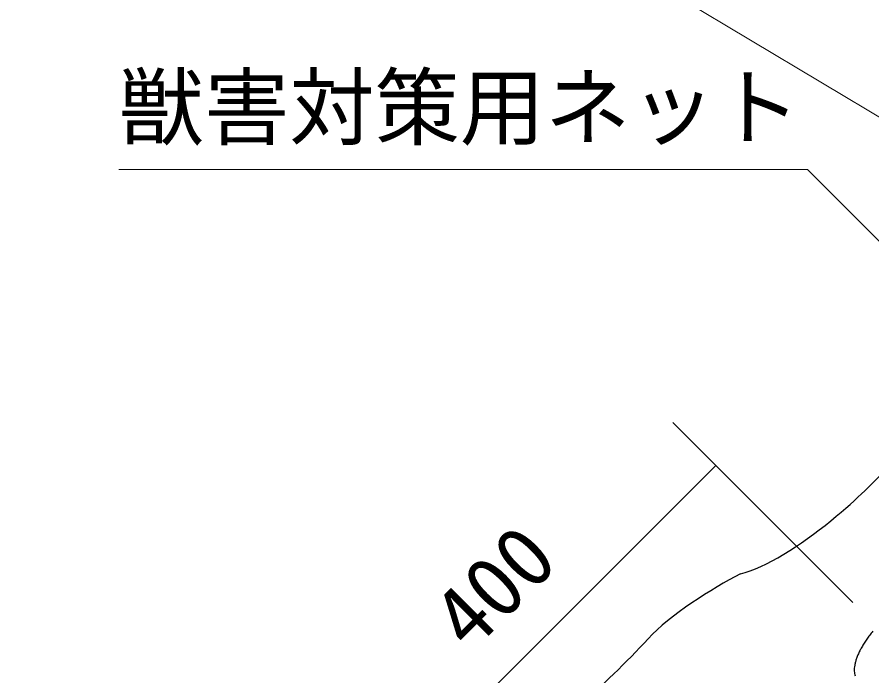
# Model space of a CAD drawing. Units: millimetres, scale not verified. Extents: x 200 to 8200, y 200 to 5838.
# Drawn here: x 3824 to 4526, y 3090 to 3631 of the extents above; entities that cross this region are included whole.
import ezdxf
from ezdxf.enums import TextEntityAlignment as Align

# ---------------------------------------------------------------- set-up
doc = ezdxf.new("R2010")
doc.units = ezdxf.units.MM
doc.header["$LTSCALE"] = 20
for name, color, linetype, lineweight in [('C-STR', 7, 'Continuous', 25), ('C-STR-DIM', 1, 'Continuous', 13), ('C-STR-HTXT', 1, 'Continuous', 13)]:
    doc.layers.add(name, color=color, linetype=linetype, lineweight=lineweight)
doc.styles.add('ＭＳ ゴシック', font='')
doc.styles.get('ＭＳ ゴシック').set_extended_font_data('MS Gothic')

msp = doc.modelspace()

# ---------------------------------------------------------------- linework, layer by layer
at = {"layer": 'C-STR', "color": 1, "lineweight": 13}
msp.add_line((3512.35, 4159.93), (4876.22, 3342.67), dxfattribs=at)
at = {"layer": 'C-STR'}
for centre, radius, start, end in [((4613.35, 3057.07), 111.62, 141.11195, 143.26438), ((4589.98, 3073.06), 83.28, 147.99034, 150.60227), ((4598.86, 3067.46), 93.79, 145.55516, 147.96972), ((4606.76, 3062.01), 103.38, 143.27556, 145.53966), ((4570.69, 3083.37), 61.4, 153.53125, 156.7278), ((4580.46, 3078.46), 72.34, 150.62913, 153.49659), ((4551.93, 3090.85), 41.2, 160.4498, 164.61538), ((4561.06, 3087.56), 50.9, 156.77238, 160.39241), ((4530.46, 3095.07), 19.26, 175.54611, 182.45369), ((4536.41, 3094.55), 25.23, 169.65344, 175.42339), ((4543.63, 3093.18), 32.58, 164.68939, 169.55791), ((4525.86, 3094.91), 14.66, 182.60859, 190.89773), ((4522.62, 3094.33), 11.36, 191.08473, 200.92162)]:
    msp.add_arc(centre, radius, start, end, dxfattribs=at)
at = {"layer": 'C-STR', "color": 1}
for points in [[(4417.74, 3174.16), (4438.21, 3178.85), (4467.47, 3197.57), (4491.89, 3217.66), (4516.31, 3237.76), (4526.11, 3248.48), (4539.99, 3262.42), (4553.88, 3276.35), (4571.85, 3293.49), (4590.3, 3318.27)], [(4417.74, 3174.16), (4394.57, 3161.91), (4359.54, 3140.22), (4341.96, 3120.77), (4324.37, 3101.32), (4302.92, 3081.73), (4285.74, 3064.77), (4268.57, 3047.82), (4255.68, 3033.49), (4237.03, 2987.16)]]:
    msp.add_open_spline(points, degree=3, knots=[0, 0, 0, 0, 1, 1, 1, 2, 2, 2, 3, 3, 3, 3], dxfattribs=at)
at = {"layer": 'C-STR-DIM'}
for p, q in [((4510.06, 3150.65), (4362.23, 3298.49)), ((4114.74, 2980.29), (4397.58, 3263.13))]:
    msp.add_line(p, q, dxfattribs=at)
at = {"layer": 'C-STR-HTXT'}
for p, q in [((3907.26, 3506.28), (4472.93, 3506.28)), ((4472.93, 3506.28), (4619.53, 3359.21))]:
    msp.add_line(p, q, dxfattribs=at)

# ---------------------------------------------------------------- texts
at = {"layer": 'C-STR-DIM', "color": 7, "style": 'ＭＳ ゴシック'}
msp.add_text('400', height=51.32, rotation=45, dxfattribs=at).set_placement((4207.15, 3097.5), align=Align.BOTTOM_LEFT)
at = {"layer": 'C-STR-HTXT', "color": 7, "style": 'ＭＳ ゴシック'}
msp.add_text('獣害対策用ネット', height=51.32, dxfattribs=at).set_placement((3907.26, 3516.28), align=Align.BOTTOM_LEFT)

doc.saveas('drawing.dxf')
